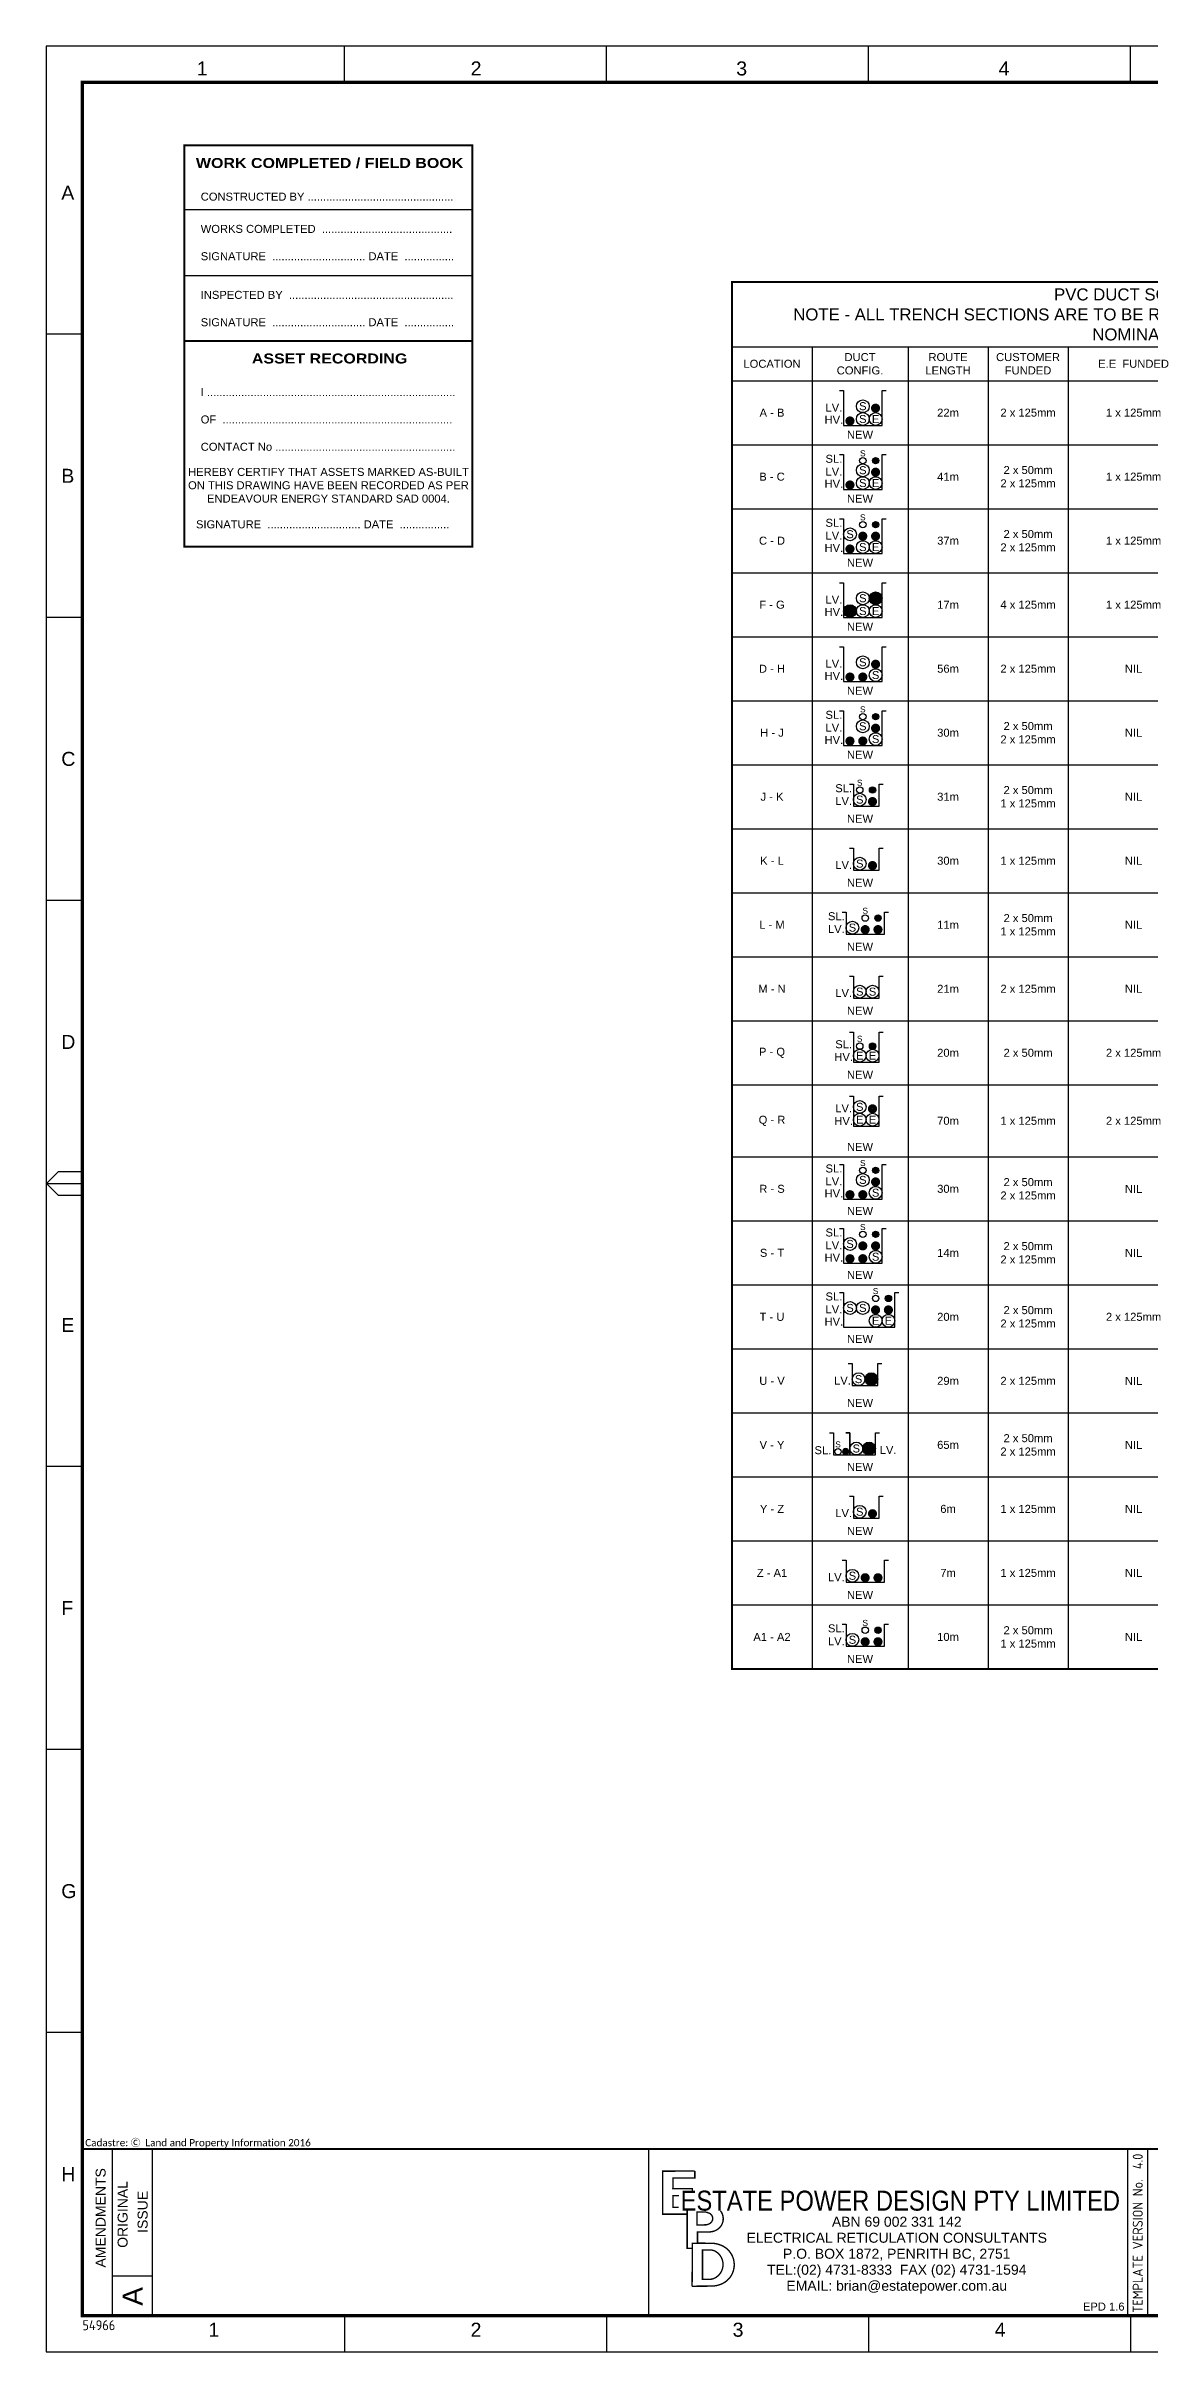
# Paper-space layout 'Retic (3)' of a CAD drawing. Header units: metres. Extents: x 12 to 816, y -5 to 571.
# Drawn here: x 12 to 288, y -5 to 571 of the extents above; entities that cross this region are included whole.
import ezdxf
from ezdxf.enums import TextEntityAlignment as Align

# ---------------------------------------------------------------- set-up
doc = ezdxf.new("R2010")
doc.units = ezdxf.units.M
doc.header["$LTSCALE"] = 0.7
doc.layers.get('0').update_dxf_attribs({"color": 6})
for name, color, linetype in [('_User Miscellaneous3', 11, 'Continuous'), ('Notes', 7, 'Continuous'), ('SupportsUG_SP_EXT', 7, 'Continuous')]:
    doc.layers.add(name, color=color, linetype=linetype)
doc.layers.add('_User Miscellaneous5', color=7, linetype='Continuous', lineweight=35)
doc.layers.get('SupportsUG_SP_EXT').off()
doc.styles.add('ARIAL', font='arial.ttf', dxfattribs={"height": 2})
doc.styles.add('iecISOCP', font='isocp.shx')
doc.styles.get("Standard").update_dxf_attribs({"font": 'arial.ttf'})
doc.styles.add('STYLE2', font='')
doc.styles.get('STYLE2').set_extended_font_data('Arial Black')

# ---------------------------------------------------------------- blocks, each defined once
blk = doc.blocks.new('A1_FRAME_TITLE')
at = {"layer": 'Notes', "linetype": 'Continuous'}
for p, q in [((53.96, 564.21), (53.96, 573.26)), ((119.47, 564.17), (119.47, 573.26)), ((184.98, 564.21), (184.98, 573.26)), ((250.49, 564.17), (250.49, 573.26)), ((-11.55, 501.22), (-20.59, 501.22)), ((-11.55, 430.47), (-20.59, 430.47)), ((-11.55, 359.72), (-20.59, 359.72)), ((-20.53, 288.97), (-17.53, 291.97)), ((-20.53, 288.97), (-11.55, 288.97)), ((-17.53, 285.97), (-20.53, 288.97)), ((-17.53, 291.97), (-11.55, 291.97)), ((-11.55, 285.97), (-17.53, 285.97)), ((-11.55, 218.22), (-20.59, 218.22)), ((-11.55, 147.47), (-20.59, 147.47)), ((-11.55, 76.72), (-20.59, 76.72)), ((53.96, 6.01), (53.96, -3.07)), ((119.47, 6.01), (119.47, -3.07)), ((184.98, 6.01), (184.98, -3.07)), ((250.49, 6.01), (250.49, -3.07))]:
    blk.add_line(p, q, dxfattribs=at)
at = {"layer": 'Notes', "color": 7, "linetype": 'Continuous'}
for p, q in [((-3.97, 5.97), (-3.97, 47.62)), ((6.03, 5.97), (6.03, 47.62)), ((254.74, 47.62), (254.74, 5.97)), ((-3.97, 15.97), (6.03, 15.97))]:
    blk.add_line(p, q, dxfattribs=at)
blk.add_lwpolyline([(-20.59, -3.07), (783.6, -3.07), (783.6, 573.26), (-20.59, 573.26)], close=True, dxfattribs=at)
at = {"layer": 'Notes', "color": 7, "linetype": 'Continuous', "const_width": 0.8}
blk.add_lwpolyline([(-11.55, 5.97), (774.56, 5.97), (774.56, 564.21), (-11.55, 564.21)], close=True, dxfattribs=at)
at = {"layer": 'Notes', "color": 7, "linetype": 'Continuous', "const_width": 0.5, "flags": 128}
blk.add_lwpolyline([(-11.55, 47.62), (774.56, 47.62)], dxfattribs=at)
at = {"layer": 'Notes', "color": 7}
blk.add_lwpolyline([(130.09, 47.62), (249.74, 47.62), (249.74, 5.97), (130.09, 5.97)], close=True, dxfattribs=at)
at = {"layer": 'Notes', "color": 7, "linetype": 'Continuous', "const_width": 0.35}
for points in [[(141.56, 42.12), (133.5, 42.1), (133.5, 31.35), (139.6, 31.35), (139.63, 32.07)], [(140.96, 37.22), (140.96, 37.71), (136.07, 37.71), (136.1, 40.38), (141.56, 40.38), (141.56, 42.12)], [(137.56, 33.08), (136.1, 33.09), (136.1, 35.95), (137.58, 35.96)], [(140.88, 13.34), (140.94, 22.8)], [(140.88, 13.34), (140.94, 22.8)]]:
    blk.add_lwpolyline(points, dxfattribs=at)
for points in [[(147.97, 32.19, -0.450066), (147.11, 27.46, -0.148283), (145.01, 26.92), (142.23, 26.87), (142.23, 24.09), (140.94, 24.09), (140.94, 22.8), (139.64, 22.8), (139.64, 32.19)], [(140.88, 13.34), (145.7, 13.37, 0.094119), (148.11, 13.84, 0.680737), (148.06, 23.61, 0.07457), (145.96, 24.08), (142.34, 24.11)]]:
    blk.add_lwpolyline(points, format="xyb", dxfattribs=at)
for points in [[(142.09, 31.9), (142.11, 28.65), (144.16, 28.68, 0.169964), (145.5, 29.16, 0.568878), (145.14, 31.6, 0.028232), (144.36, 31.87)], [(143.47, 15.07), (145.23, 15.07, 0.135336), (146.75, 15.49, 0.570377), (146.72, 22.06, 0.141047), (145.49, 22.38), (143.47, 22.38)]]:
    blk.add_lwpolyline(points, format="xyb", close=True, dxfattribs=at)
at = {"layer": 'Notes', "color": 7, "style": 'ARIAL'}
for s, p in [('1', (17.07, 565.92)), ('2', (85.52, 565.92)), ('3', (151.91, 565.92)), ('4', (217.49, 565.92)), ('A', (-16.8, 534.85)), ('B', (-16.8, 464.1)), ('C', (-16.8, 393.35)), ('D', (-16.8, 322.6)), ('E', (-16.8, 251.85)), ('F', (-16.8, 181.1)), ('G', (-16.8, 110.35)), ('H', (-16.8, 39.6)), ('1', (19.99, 0.72)), ('2', (85.5, 0.72)), ('3', (151.01, 0.72)), ('4', (216.52, 0.72))]:
    blk.add_text(s, height=3.5, dxfattribs=at).set_placement(p)
for s, height, p in [('AMENDMENTS', 2.5, (-5.72, 18.02)), ('ORIGINAL', 2.5, (-0.22, 22.94)), ('ISSUE', 2.5, (4.78, 26.69)), ('A', 5, (3.53, 8.47))]:
    blk.add_text(s, height=height, rotation=90, dxfattribs=at).set_placement(p)
at = {"layer": 'Notes', "color": 3, "style": 'iecISOCP'}
blk.add_text('TEMPLATE VERSION No.', height=2.5, rotation=90, dxfattribs=at).set_placement((252.27, 6.7), align=Align.MIDDLE_LEFT)
at = {"layer": 'Notes', "color": 7, "style": 'ARIAL'}
for s, p in [('ABN 69 002 331 142', (192.03, 28.21)), ('ELECTRICAL RETICULATION CONSULTANTS', (192.03, 24.21)), ('TEL:(02) 4731-8333  FAX (02) 4731-1594', (192.03, 16.21)), ('P.O. BOX 1872, PENRITH BC, 2751', (192.03, 20.21)), ('EMAIL: brian@estatepower.com.au', (192.03, 12.21))]:
    blk.add_text(s, height=2.5, rotation=360, dxfattribs=at).set_placement(p, align=Align.CENTER)
at = {"layer": 'Notes', "color": 7, "insert": (138, 37.23), "char_height": 5, "width": 182.4516, "attachment_point": 1, "rotation": 360, "style": 'ARIAL'}
blk.add_mtext('{\\W0.85;ESTATE POWER DESIGN PTY LIMITED}', dxfattribs=at)
at = {"layer": 'Notes', "color": 7, "insert": (248.97, 9.25), "char_height": 2, "width": 10.6241, "attachment_point": 3, "style": 'ARIAL'}
blk.add_mtext('EPD 1.6', dxfattribs=at)
at = {"layer": 'Notes', "color": 7}
blk.add_attdef('EPD_REF_NO', text='', height=5, dxfattribs=at).set_placement((739.57, 52.77), align=Align.CENTER)
at = {"layer": 'Notes', "color": 3, "style": 'iecISOCP', "flags": 8}
blk.add_attdef('VERSION_NO', text='', height=2.5, rotation=90, dxfattribs=at).set_placement((252.27, 44.54), align=Align.MIDDLE_CENTER)
at = {"layer": 'Notes', "color": 7, "style": 'ARIAL'}
for tag, p in [('CAP_NO', (463.39, 43.46)), ('IE_NUM', (463.26, 37.81)), ('REF_No_1', (285.45, 32.31)), ('REF_1', (307.01, 32.31)), ('GEN_WO', (391.91, 31.76)), ('HV_SWITCH', (463.67, 32.16)), ('REF_No_2', (285.45, 26.31)), ('REF_2', (307.01, 26.31)), ('OH_WO', (391.91, 25.81)), ('UBD_REF', (463.26, 25.83)), ('REF_No_3', (285.45, 20.31)), ('REF_3', (307.01, 20.31)), ('UG_WO', (391.91, 20.05)), ('GIS_MAP_No', (463.26, 20.04)), ('REF_No_4', (285.45, 14.31)), ('REF_4', (307.01, 14.31)), ('SUB_WO', (391.91, 13.81)), ('HV_OP_DIAG', (463.53, 14.2)), ('LGA', (463.15, 7.78))]:
    blk.add_attdef(tag, p, '', height=2, dxfattribs=at)
at = {"layer": 'Notes', "color": 7, "style": 'ARIAL', "width": 1.1}
for tag, p in [('T1', (634.58, 39.47)), ('T2', (634.58, 34.35)), ('T3', (634.58, 28.92)), ('T4', (634.58, 23.66)), ('T5', (634.58, 18.23)), ('T6', (634.58, 12.97))]:
    blk.add_attdef(tag, text='', height=3.5, dxfattribs=at).set_placement(p, align=Align.CENTER)
at = {"layer": 'Notes', "color": 7, "style": 'ARIAL'}
for tag, height, p in [('scale', 2, (517.96, 33.27)), ('DRAWN', 2, (517.96, 24.93)), ('REV', 5, (770.26, 17.1)), ('CHD', 2, (517.96, 8.93)), ('DESIGN', 2, (555.82, 9.15))]:
    blk.add_attdef(tag, text='', height=height, dxfattribs=at).set_placement(p, align=Align.CENTER)
blk.add_attdef('NUM', text='', height=7, dxfattribs=at).set_placement((742.57, 20.12), align=Align.MIDDLE_CENTER)
for tag, p in [('NS', (742.33, 8.12)), ('SHTS', (754.14, 8.12))]:
    blk.add_attdef(tag, text='', height=2, dxfattribs=at).set_placement(p, align=Align.MIDDLE)
at = {"layer": 'Notes', "style": 'iecISOCP'}
blk.add_attdef('ExportID', (-11.53, 2.35), '', height=2.5, dxfattribs=at)
at = {"layer": 'Notes', "style": 'iecISOCP', "flags": 1}
for tag, p in [('ProjectType', (-6.43, -26.84)), ('ProjectNumber', (2.95, -26.86)), ('DrawingNumber', (14.91, -26.85)), ('ProjectDescription', (26.96, -26.87)), ('ExportDate', (39.68, -26.83)), ('ExportUserName', (48.55, -26.84)), ('DesignerCompanyName', (60.88, -26.84)), ('ExportAreaOfInterest', (76.49, -26.86)), ('GIS_SUCCESS', (91.39, -26.82)), ('CAD_SUCCESS', (101.18, -26.83)), ('DEPOTCODE', (111.5, -26.92)), ('ExportCategories', (119.48, -26.84)), ('Comments', (133.78, -26.93)), ('EPD_-_VERSION_1.5', (141.2, -26.93))]:
    blk.add_attdef(tag, p, '', height=1, dxfattribs=at)
blk = doc.blocks.new('A$C30A46249')
at = {"color": 7, "lineweight": -3, "insert": (6.92, 4.97), "char_height": 1.79, "attachment_point": 7, "line_spacing_factor": 1.2}
blk.add_mtext('{\\fCalibri|b0|i0|c0|p34;\\C256;Cadastre: \\fMS Gothic|b0|i0|c128|p49;\\C250;\\c2236962;Ⓒ\\fMS Gothic|b0|i0|c0|p49; \\fCalibri|b0|i0|c0|p34;\\C256;Land and Property Information 2016}', dxfattribs=at)
blk = doc.blocks.new('A$C274A1714')
at = {"color": 7}
for p, q in [((11.87, -27.87), (83.87, -27.87)), ((11.87, -44.36), (83.87, -44.36))]:
    blk.add_line(p, q, dxfattribs=at)
at = {"color": 7, "const_width": 0.5}
blk.add_lwpolyline([(11.87, -61.46), (11.87, -11.87), (83.87, -11.87), (83.87, -60.73)], dxfattribs=at)
blk.add_lwpolyline([(83.87, -60.73), (83.87, -112.17), (11.87, -112.17), (11.87, -60.73)], close=True, dxfattribs=at)
at = {"color": 7, "style": 'STYLE2'}
for s, p in [('WORK COMPLETED / FIELD BOOK', (48.16, -16.27)), ('ASSET RECORDING', (48.16, -65.13))]:
    blk.add_text(s, height=2.5, dxfattribs=at).set_placement(p, align=Align.MIDDLE_CENTER)
at = {"color": 7, "style": 'ARIAL'}
for s, p in [('CONSTRUCTED BY ...............................................', (15.95, -25.68)), ('WORKS COMPLETED  ..........................................', (15.95, -33.74)), ('SIGNATURE  .............................. DATE  ................', (15.95, -40.57)), ('INSPECTED BY  .....................................................  ', (15.95, -50.23)), ('SIGNATURE  .............................. DATE  ................', (15.95, -57.07)), ('I ................................................................................', (15.95, -74.54)), ('OF  ..........................................................................', (15.95, -81.37)), ('CONTACT No ..........................................................', (15.95, -88.2)), ('SIGNATURE  .............................. DATE  ................', (14.76, -107.58))]:
    blk.add_text(s, height=2, dxfattribs=at).set_placement(p)
at = {"color": 7, "insert": (47.87, -96.83), "char_height": 2, "width": 72.0478, "attachment_point": 5, "style": 'ARIAL'}
blk.add_mtext('HEREBY CERTIFY THAT ASSETS MARKED AS-BUILT ON THIS DRAWING HAVE BEEN RECORDED AS PER ENDEAVOUR ENERGY STANDARD SAD 0004. ', dxfattribs=at)
blk = doc.blocks.new('*T146')
at = {"layer": '_User Miscellaneous5', "color": 0, "linetype": 'ByBlock', "lineweight": -2, "transparency": 16777216}
for p, q in [((0, 0), (206.4, 0)), ((0, 0), (0, -346.65)), ((206.4, 0), (206.4, -346.65)), ((0, -16.21), (206.4, -16.21)), ((20, -16.21), (20, -346.65)), ((44, -16.21), (44, -346.65)), ((64, -16.21), (64, -346.65)), ((84, -16.21), (84, -346.65)), ((116.77, -16.21), (116.77, -346.65)), ((149.35, -16.21), (149.35, -346.65)), ((174.35, -16.21), (174.35, -346.65)), ((0, -24.65), (206.4, -24.65)), ((0, -40.65), (206.4, -40.65)), ((0, -56.65), (206.4, -56.65)), ((0, -72.65), (206.4, -72.65)), ((0, -88.65), (206.4, -88.65)), ((0, -104.65), (206.4, -104.65)), ((0, -120.65), (206.4, -120.65)), ((0, -136.65), (206.4, -136.65)), ((0, -152.65), (206.4, -152.65)), ((0, -168.65), (206.4, -168.65)), ((0, -184.65), (206.4, -184.65)), ((0, -200.65), (206.4, -200.65)), ((0, -218.65), (206.4, -218.65)), ((0, -234.65), (206.4, -234.65)), ((0, -250.65), (206.4, -250.65)), ((0, -266.65), (206.4, -266.65)), ((0, -282.65), (206.4, -282.65)), ((0, -298.65), (206.4, -298.65)), ((0, -314.65), (206.4, -314.65)), ((0, -330.65), (206.4, -330.65)), ((0, -346.65), (206.4, -346.65))]:
    blk.add_line(p, q, dxfattribs=at)
at = {"layer": '_User Miscellaneous5', "color": 7, "transparency": 16777216}
for s, insert, char_height, width, attachment_point in [('PVC DUCT SCHEDULE\\PNOTE - ALL TRENCH SECTIONS ARE TO BE READ & VIEWED FROM NODE TO NODE AS\\PNOMINATED.', (103.2, -8.11), 3, 203.4036, 5), ('E.E REIMBURSEMENT RATE PER METRE', (133.06, -20.43), 2, 29.5818, 5), ('LOCATION', (10, -20.43), 2, 17, 5), ('DUCT\\PCONFIG.', (32, -20.43), 2, 21, 5), ('ROUTE\\PLENGTH', (54, -20.43), 2, 17, 5), ('CUSTOMER\\PFUNDED', (74, -20.43), 2, 17, 5), ('E.E  FUNDED ', (100.38, -20.43), 2, 29.7654, 5), ('ENDEAVOUR\\PREIMBURSED', (161.85, -20.43), 2, 22, 5), ('E.E EXISTING DUCT\\PUSAGE CHARGE', (190.38, -20.43), 2, 29.0564, 5), ('A - B', (10, -32.65), 2, 14, 5), ('22m', (54, -32.65), 2, 14, 5), ('2 x 125mm', (74, -32.65), 2, 14, 5), ('1 x 125mm', (100.38, -32.65), 2, 26.7654, 5), ('$23', (133.06, -32.65), 2, 26.5818, 5), ('22m = $506', (161.85, -32.65), 2, 19, 5), ('NIL', (190.38, -32.65), 2, 26.0564, 5), ('NEW', (32, -39.15), 2, 18, 8), ('2 x 50mm\\P2 x 125mm', (74, -48.65), 2, 14, 5), ('B - C', (10, -48.65), 2, 14, 5), ('41m', (54, -48.65), 2, 14, 5), ('1 x 125mm', (100.38, -48.65), 2, 26.7654, 5), ('$23', (133.06, -48.65), 2, 26.5818, 5), ('41m = $943', (161.85, -48.65), 2, 19, 5), ('NIL', (190.38, -48.65), 2, 26.0564, 5), ('NEW', (32, -55.15), 2, 18, 8), ('2 x 50mm\\P2 x 125mm', (74, -64.65), 2, 14, 5), ('$23', (133.06, -64.65), 2, 26.5818, 5), ('37m = $851', (161.85, -64.65), 2, 19, 5), ('C - D', (10, -64.65), 2, 14, 5), ('NEW', (32, -71.15), 2, 18, 8), ('37m', (54, -64.65), 2, 14, 5), ('1 x 125mm', (100.38, -64.65), 2, 26.7654, 5), ('NIL', (190.38, -64.65), 2, 26.0564, 5), ('F - G', (10, -80.65), 2, 14, 5), ('17m', (54, -80.65), 2, 14, 5), ('4 x 125mm', (74, -80.65), 2, 14, 5), ('1 x 125mm', (100.38, -80.65), 2, 26.7654, 5), ('$23', (133.06, -80.65), 2, 26.5818, 5), ('17m = $391', (161.85, -80.65), 2, 19, 5), ('NIL', (190.38, -80.65), 2, 26.0564, 5), ('NEW', (32, -87.15), 2, 18, 8), ('D - H', (10, -96.65), 2, 14, 5), ('56m', (54, -96.65), 2, 14, 5), ('2 x 125mm', (74, -96.65), 2, 14, 5), ('NIL', (100.38, -96.65), 2, 26.7654, 5), ('NIL', (133.06, -96.65), 2, 26.5818, 5), ('NIL', (161.85, -96.65), 2, 19, 5), ('NIL', (190.38, -96.65), 2, 26.0564, 5), ('NEW', (32, -103.15), 2, 18, 8), ('H - J', (10, -112.65), 2, 14, 5), ('30m', (54, -112.65), 2, 14, 5), ('2 x 50mm\\P2 x 125mm', (74, -112.65), 2, 14, 5), ('NIL', (100.38, -112.65), 2, 26.7654, 5), ('NIL', (133.06, -112.65), 2, 26.5818, 5), ('NIL', (161.85, -112.65), 2, 19, 5), ('NIL', (190.38, -112.65), 2, 26.0564, 5), ('NEW', (32, -119.15), 2, 18, 8), ('2 x 50mm\\P1 x 125mm', (74, -128.65), 2, 14, 5), ('J - K', (10, -128.65), 2, 14, 5), ('31m', (54, -128.65), 2, 14, 5), ('NIL', (100.38, -128.65), 2, 26.7654, 5), ('NIL', (133.06, -128.65), 2, 26.5818, 5), ('NIL', (161.85, -128.65), 2, 19, 5), ('NIL', (190.38, -128.65), 2, 26.0564, 5), ('NEW', (32, -135.15), 2, 18, 8), ('K - L', (10, -144.65), 2, 14, 5), ('30m', (54, -144.65), 2, 14, 5), ('1 x 125mm', (74, -144.65), 2, 14, 5), ('NIL', (100.38, -144.65), 2, 26.7654, 5), ('NIL', (133.06, -144.65), 2, 26.5818, 5), ('NIL', (161.85, -144.65), 2, 19, 5), ('NIL', (190.38, -144.65), 2, 26.0564, 5), ('NEW', (32, -151.15), 2, 18, 8), ('L - M', (10, -160.65), 2, 14, 5), ('11m', (54, -160.65), 2, 14, 5), ('2 x 50mm\\P1 x 125mm', (74, -160.65), 2, 14, 5), ('NIL', (100.38, -160.65), 2, 26.7654, 5), ('NIL', (133.06, -160.65), 2, 26.5818, 5), ('NIL', (161.85, -160.65), 2, 19, 5), ('NIL', (190.38, -160.65), 2, 26.0564, 5), ('NEW', (32, -167.15), 2, 18, 8), ('M - N', (10, -176.65), 2, 14, 5), ('21m', (54, -176.65), 2, 14, 5), ('2 x 125mm', (74, -176.65), 2, 14, 5), ('NIL', (100.38, -176.65), 2, 26.7654, 5), ('NIL', (133.06, -176.65), 2, 26.5818, 5), ('NIL', (161.85, -176.65), 2, 19, 5), ('NIL', (190.38, -176.65), 2, 26.0564, 5), ('NEW', (32, -183.15), 2, 18, 8), ('P - Q', (10, -192.65), 2, 14, 5), ('20m', (54, -192.65), 2, 14, 5), ('2 x 50mm', (74, -192.65), 2, 14, 5), ('2 x 125mm', (100.38, -192.65), 2, 26.7654, 5), ('$23', (133.06, -192.65), 2, 26.5818, 5), ('40m = $920', (161.85, -192.65), 2, 19, 5), ('NIL', (190.38, -192.65), 2, 26.0564, 5), ('NEW', (32, -199.15), 2, 18, 8), ('Q - R', (10, -209.65), 2, 14, 5), ('70m', (54, -209.65), 2, 14, 5), ('1 x 125mm', (74, -209.65), 2, 14, 5), ('2 x 125mm', (100.38, -209.65), 2, 26.7654, 5), ('$23', (133.06, -209.65), 2, 26.5818, 5), ('140m = $3,220', (161.85, -209.65), 2, 19, 5), ('NIL', (190.38, -209.65), 2, 26.0564, 5), ('NEW', (32, -217.15), 2, 18, 8), ('2 x 50mm\\P2 x 125mm', (74, -226.65), 2, 14, 5), ('R - S', (10, -226.65), 2, 14, 5), ('30m', (54, -226.65), 2, 14, 5), ('NIL', (100.38, -226.65), 2, 26.7654, 5), ('NIL', (133.06, -226.65), 2, 26.5818, 5), ('NIL', (161.85, -226.65), 2, 19, 5), ('NIL', (190.38, -226.65), 2, 26.0564, 5), ('NEW', (32, -233.15), 2, 18, 8), ('S - T', (10, -242.65), 2, 14, 5), ('14m', (54, -242.65), 2, 14, 5), ('2 x 50mm\\P2 x 125mm', (74, -242.65), 2, 14, 5), ('NIL', (100.38, -242.65), 2, 26.7654, 5), ('NIL', (133.06, -242.65), 2, 26.5818, 5), ('NIL', (161.85, -242.65), 2, 19, 5), ('NIL', (190.38, -242.65), 2, 26.0564, 5), ('NEW', (32, -249.15), 2, 18, 8), ('T - U', (10, -258.65), 2, 14, 5), ('20m', (54, -258.65), 2, 14, 5), ('2 x 50mm\\P2 x 125mm', (74, -258.65), 2, 14, 5), ('2 x 125mm', (100.38, -258.65), 2, 26.7654, 5), ('$23', (133.06, -258.65), 2, 26.5818, 5), ('40m = $920', (161.85, -258.65), 2, 19, 5), ('NIL', (190.38, -258.65), 2, 26.0564, 5), ('NEW', (32, -265.15), 2, 18, 8), ('U - V', (10, -274.65), 2, 14, 5), ('29m', (54, -274.65), 2, 14, 5), ('2 x 125mm', (74, -274.65), 2, 14, 5), ('NIL', (100.38, -274.65), 2, 26.7654, 5), ('NIL', (133.06, -274.65), 2, 26.5818, 5), ('NIL', (161.85, -274.65), 2, 19, 5), ('NIL', (190.38, -274.65), 2, 26.0564, 5), ('NEW', (32, -281.15), 2, 18, 8), ('2 x 50mm\\P2 x 125mm', (74, -290.65), 2, 14, 5), ('V - Y', (10, -290.65), 2, 14, 5), ('65m', (54, -290.65), 2, 14, 5), ('NIL', (100.38, -290.65), 2, 26.7654, 5), ('NIL', (133.06, -290.65), 2, 26.5818, 5), ('NIL', (161.85, -290.65), 2, 19, 5), ('NIL', (190.38, -290.65), 2, 26.0564, 5), ('NEW', (32, -297.15), 2, 18, 8), ('Y - Z', (10, -306.65), 2, 14, 5), ('NEW', (32, -313.15), 2, 18, 8), ('6m', (54, -306.65), 2, 14, 5), ('1 x 125mm', (74, -306.65), 2, 14, 5), ('NIL', (100.38, -306.65), 2, 26.7654, 5), ('NIL', (133.06, -306.65), 2, 26.5818, 5), ('NIL', (161.85, -306.65), 2, 19, 5), ('NIL', (190.38, -306.65), 2, 26.0564, 5), ('Z - A1', (10, -322.65), 2, 14, 5), ('7m', (54, -322.65), 2, 14, 5), ('1 x 125mm', (74, -322.65), 2, 14, 5), ('NIL', (100.38, -322.65), 2, 26.7654, 5), ('NIL', (133.06, -322.65), 2, 26.5818, 5), ('NIL', (161.85, -322.65), 2, 19, 5), ('NIL', (190.38, -322.65), 2, 26.0564, 5), ('NEW', (32, -329.15), 2, 18, 8), ('A1 - A2', (10, -338.65), 2, 14, 5), ('10m', (54, -338.65), 2, 14, 5), ('2 x 50mm\\P1 x 125mm', (74, -338.65), 2, 14, 5), ('NIL', (100.38, -338.65), 2, 26.7654, 5), ('NIL', (133.06, -338.65), 2, 26.5818, 5), ('NIL', (161.85, -338.65), 2, 19, 5), ('NIL', (190.38, -338.65), 2, 26.0564, 5), ('NEW', (32, -345.15), 2, 18, 8)]:
    blk.add_mtext(s, dxfattribs=dict(at, insert=insert, char_height=char_height, width=width, attachment_point=attachment_point))
blk = doc.blocks.new('*U141')
at = {"ltscale": 0.75, "const_width": 0.569, "flags": 128}
blk.add_lwpolyline([(-0.29, 0.56, 1), (0.28, 0.56, 1)], format="xyb", close=True, dxfattribs=at)
blk = doc.blocks.new('*U142')
blk.add_circle((0, 0.8), 0.8)
at = {"insert": (0, 0.8), "char_height": 1, "attachment_point": 5, "style": 'ARIAL'}
blk.add_mtext_dynamic_manual_height_columns('S', width=1.0176, gutter_width=10, heights=[0], dxfattribs=at)
blk = doc.blocks.new('DUCT_50_NEW')
blk.add_circle((0, 0.4), 0.4)
at = {"flags": 1}
blk.add_attdef('Z', (0, 0), '', height=0.2, dxfattribs=at)
at = {"flags": 9}
for tag, p in [('DUCT_CODE', (0, 0)), ('XSECT_TYPE', (0, -0.2)), ('STATE', (0, -0.6)), ('OWNED_BY', (0, -1.01)), ('OPERATED_BY', (0, -1.21)), ('FB_REFERENCE', (0, -0.4)), ('NOTES', (0, -0.8)), ('MAINTAINED_BY', (0, -1.42))]:
    blk.add_attdef(tag, text='', height=0.2, dxfattribs=at).set_placement(p, align=Align.MIDDLE_LEFT)
blk = doc.blocks.new('*U143')
blk.add_blockref('DUCT_50_NEW', (0, 0))
at = {"insert": (0, 1.31), "char_height": 0.75, "attachment_point": 5, "style": 'ARIAL'}
blk.add_mtext_dynamic_manual_height_columns('S', width=0.3953, gutter_width=10, heights=[0], dxfattribs=at)
blk = doc.blocks.new('CABLE_SMALL_NEW')
h = blk.add_hatch(color=256)
edge = h.paths.add_edge_path()
edge.add_arc((0, 0.4), 0.4, 0, 360)
blk.add_circle((0, 0.4), 0.4)
for tag, flags, p in [('COND_CODE', 9, (1.5, 0)), ('STATE', 9, (1.5, -0.4)), ('XSECT_SIZE', 9, (1.5, -0.6)), ('OWNED_BY', 9, (1.5, -1)), ('OPERATED_BY', 9, (1.5, -1.2)), ('Z', 1, (1.5, -1.6)), ('FB_REFERENCE', 9, (1.5, -0.2)), ('NOTES', 9, (1.5, -0.8)), ('MAINTAINED_BY', 9, (1.5, -1.4))]:
    blk.add_attdef(tag, text='', height=0.2, dxfattribs=dict(flags=flags)).set_placement(p, align=Align.MIDDLE_LEFT)
blk = doc.blocks.new('*U144')
for name in ['DUCT_50_NEW', 'CABLE_SMALL_NEW']:
    blk.add_blockref(name, (0, 0))
blk = doc.blocks.new('CABLE_LARGE_NEW')
h = blk.add_hatch(color=256)
edge = h.paths.add_edge_path()
edge.add_arc((0, 0.8), 0.8, 0, 360)
blk.add_circle((0, 0.8), 0.8)
for tag, flags, p in [('COND_CODE', 9, (1.5, 0)), ('STATE', 9, (1.5, -0.4)), ('XSECT_SIZE', 9, (1.5, -0.6)), ('OWNED_BY', 9, (1.5, -1)), ('OPERATED_BY', 9, (1.5, -1.2)), ('Z', 1, (1.5, -1.6)), ('FB_REFERENCE', 9, (1.5, -0.2)), ('NOTES', 9, (1.5, -0.8)), ('MAINTAINED_BY', 9, (1.5, -1.4))]:
    blk.add_attdef(tag, text='', height=0.2, dxfattribs=dict(flags=flags)).set_placement(p, align=Align.MIDDLE_LEFT)
blk = doc.blocks.new('*U145')
blk.add_circle((0, 0.8), 0.8)
blk.add_blockref('CABLE_LARGE_NEW', (0, 0))
blk = doc.blocks.new('*U152')
blk.add_circle((0, 0.8), 0.8)
at = {"insert": (0, 0.8), "char_height": 1, "attachment_point": 5, "style": 'ARIAL'}
blk.add_mtext_dynamic_manual_height_columns('E', width=1.8498, gutter_width=10, heights=[0], dxfattribs=at)

psp = doc.layouts.new('Retic (3)')

# ---------------------------------------------------------------- linework, layer by layer
at = {"layer": '_User Miscellaneous3', "flags": 128}
for points in [[(210.36, 484.75), (211.36, 484.75), (211.36, 476.05), (220.98, 476.05), (220.98, 484.75), (221.98, 484.75)], [(210.36, 468.75), (211.36, 468.75), (211.36, 460.05), (220.98, 460.05), (220.98, 468.75), (221.98, 468.75)], [(210.36, 452.75), (211.36, 452.75), (211.36, 444.05), (220.98, 444.05), (220.98, 452.75), (221.98, 452.75)], [(210.36, 436.75), (211.36, 436.75), (211.36, 428.05), (220.98, 428.05), (220.98, 436.75), (221.98, 436.75)], [(210.36, 420.75), (211.36, 420.75), (211.36, 412.05), (220.98, 412.05), (220.98, 420.75), (221.98, 420.75)], [(210.36, 404.75), (211.36, 404.75), (211.36, 396.05), (220.98, 396.05), (220.98, 404.75), (221.98, 404.75)], [(212.79, 386.42), (213.79, 386.42), (213.8, 380.92), (220.21, 380.92), (220.21, 386.42), (221.21, 386.42)], [(212.79, 370.42), (213.79, 370.42), (213.8, 364.92), (220.21, 364.92), (220.21, 370.42), (221.21, 370.42)], [(210.96, 354.42), (211.96, 354.42), (211.97, 348.92), (221.58, 348.92), (221.58, 354.42), (222.58, 354.42)], [(212.79, 338.42), (213.79, 338.42), (213.8, 332.92), (220.21, 332.92), (220.21, 338.42), (221.21, 338.42)], [(212.79, 324.42), (213.79, 324.42), (213.8, 316.92), (220.21, 316.92), (220.21, 324.42), (221.21, 324.42)], [(212.79, 308.42), (213.79, 308.42), (213.8, 300.92), (220.21, 300.92), (220.21, 308.42), (221.21, 308.42)], [(210.36, 291.36), (211.36, 291.36), (211.36, 282.66), (220.98, 282.66), (220.98, 291.36), (221.98, 291.36)], [(210.36, 275.36), (211.36, 275.36), (211.36, 266.66), (220.98, 266.66), (220.98, 275.36), (221.98, 275.36)], [(210.36, 259.36), (211.36, 259.36), (211.36, 250.66), (224.18, 250.66), (224.18, 259.36), (225.18, 259.36)], [(212.5, 241.57), (213.5, 241.57), (213.51, 236.07), (219.92, 236.07), (219.92, 241.57), (220.92, 241.57)], [(207.86, 224.23), (208.86, 224.23), (208.86, 218.73), (212.93, 218.73), (212.93, 224.23), (211.93, 224.23)], [(211.93, 224.23), (212.93, 224.23), (212.93, 218.73), (219.35, 218.73), (219.34, 224.23), (220.34, 224.23)], [(212.79, 208.42), (213.79, 208.42), (213.8, 202.92), (220.21, 202.92), (220.21, 208.42), (221.21, 208.42)], [(210.96, 192.42), (211.96, 192.42), (211.97, 186.92), (221.58, 186.92), (221.58, 192.42), (222.58, 192.42)], [(210.96, 176.42), (211.96, 176.42), (211.97, 170.92), (221.58, 170.92), (221.58, 176.42), (222.58, 176.42)]]:
    psp.add_lwpolyline(points, dxfattribs=at)
at = {"layer": '_User Miscellaneous5', "const_width": 0.5}
psp.add_lwpolyline([(183.46, 511.89), (389.86, 511.89), (389.86, 165.24), (183.46, 165.24)], close=True, dxfattribs=at)

# ---------------------------------------------------------------- block references
for name, p in [('A$C274A1714', (34.72, 557.92)), ('*T146', (183.46, 511.89))]:
    psp.add_blockref(name, p)
at = {"layer": '_User Miscellaneous3', "yscale": 2, "zscale": 2}
for name, p, xscale in [('*U142', (216.16, 479.25), 2), ('*U142', (216.16, 476.05), 2), ('*U152', (219.36, 476.05), 2), ('*U141', (219.36, 479.25), 2), ('*U141', (212.96, 476.05), 2), ('*U143', (216.16, 466.45), 2), ('*U144', (219.36, 466.45), 2), ('*U141', (212.96, 460.05), 2), ('*U142', (216.16, 463.25), 2), ('*U142', (216.16, 460.05), 2), ('*U152', (219.36, 460.05), 2), ('*U141', (219.36, 463.25), 2), ('*U142', (212.96, 447.25), 2), ('*U143', (216.16, 450.45), 2), ('*U144', (219.36, 450.45), 2), ('*U141', (212.96, 444.05), 2), ('*U142', (216.16, 444.05), 2), ('*U141', (216.16, 447.25), 2), ('*U152', (219.36, 444.05), 2), ('*U141', (219.36, 447.25), 2), ('*U142', (216.16, 431.25), 2), ('*U145', (219.36, 431.25), 2), ('*U145', (212.96, 428.05), 2), ('*U142', (216.16, 428.05), 2), ('*U152', (219.36, 428.05), 2), ('*U142', (216.16, 415.25), 2), ('*U142', (219.36, 412.05), 2), ('*U141', (219.36, 415.25), 2), ('*U141', (212.96, 412.05), 2), ('*U141', (216.16, 412.05), 2), ('*U143', (216.16, 402.45), 2), ('*U144', (219.36, 402.45), 2), ('*U141', (212.96, 396.05), 2), ('*U142', (216.16, 399.25), 2), ('*U141', (216.16, 396.05), 2), ('*U142', (219.36, 396.05), 2), ('*U141', (219.36, 399.25), 2), ('*U143', (215.39, 384.12), 2), ('*U142', (215.39, 380.92), 2), ('*U141', (218.59, 380.92), 2), ('*U144', (218.59, 384.12), 2), ('*U142', (215.39, 364.92), 2), ('*U141', (218.59, 364.92), 2), ('*U142', (213.56, 348.92), 2), ('*U143', (216.76, 352.12), 2), ('*U144', (219.96, 352.12), 2), ('*U141', (216.76, 348.92), 2), ('*U141', (219.96, 348.92), 2), ('*U142', (215.39, 332.92), 2), ('*U142', (218.59, 332.92), 2), ('*U143', (215.39, 320.12), 2), ('*U152', (215.39, 316.92), 2), ('*U152', (218.59, 316.92), 2), ('*U144', (218.59, 320.12), 2), ('*U142', (215.39, 304.12), 2), ('*U141', (218.59, 304.12), 2), ('*U152', (215.39, 300.92), 2), ('*U152', (218.59, 300.92), 2), ('*U142', (216.16, 285.86), 2), ('*U143', (216.16, 289.06), 2), ('*U144', (219.36, 289.06), 2), ('*U141', (212.96, 282.66), 2), ('*U141', (216.16, 282.66), 2), ('*U142', (219.36, 282.66), 2), ('*U141', (219.36, 285.86), 2), ('*U142', (212.96, 269.86), 2), ('*U141', (216.16, 269.86), 2), ('*U143', (216.16, 273.06), 2), ('*U141', (219.36, 269.86), 2), ('*U144', (219.36, 273.06), 2), ('*U141', (212.96, 266.66), 2), ('*U141', (216.16, 266.66), 2), ('*U142', (219.36, 266.66), 2), ('*U143', (219.36, 257.06), 2), ('*U142', (212.96, 253.86), 2), ('*U142', (216.16, 253.86), 2), ('*U152', (219.36, 250.66), 2), ('*U141', (219.36, 253.86), 2), ('*U152', (222.56, 250.66), 2), ('*U141', (222.56, 253.86), 2), ('*U144', (222.56, 257.06), 2), ('*U142', (215.1, 236.07), 2), ('*U145', (218.3, 236.07), 2), ('*U143', (209.96, 218.73), 2), ('*U144', (211.88, 218.73), -2), ('*U142', (214.53, 218.73), 2), ('*U145', (217.73, 218.73), 2), ('*U142', (215.39, 202.92), 2), ('*U141', (218.59, 202.92), 2), ('*U142', (213.56, 186.92), 2), ('*U141', (216.76, 186.92), 2), ('*U141', (219.96, 186.92), 2), ('*U142', (213.56, 170.92), 2), ('*U141', (216.76, 170.92), 2), ('*U143', (216.76, 174.12), 2), ('*U141', (219.96, 170.92), 2), ('*U144', (219.96, 174.12), 2)]:
    psp.add_blockref(name, p, dxfattribs=dict(at, xscale=xscale))
at = {"layer": 'Notes'}
psp.add_blockref('A$C30A46249', (14.87, 40.52), dxfattribs=at)
at = {"layer": 'SupportsUG_SP_EXT'}
ref = psp.add_blockref('A1_FRAME_TITLE', (32.61, -2.39), dxfattribs=at)
ref.add_attrib('ExportID', '54966', (21.09, -0.04), dxfattribs={"layer": 'Notes', "height": 2.5, "style": 'iecISOCP'})
ref.add_attrib('VERSION_NO', '4.0', dxfattribs={"layer": 'Notes', "color": 3, "height": 2.5, "rotation": 90, "style": 'iecISOCP'}).set_placement((284.88, 42.15), align=Align.MIDDLE_CENTER)

# ---------------------------------------------------------------- texts
at = {"layer": '_User Miscellaneous3', "color": 7, "char_height": 2, "attachment_point": 5, "style": 'ARIAL'}
for s, insert in [('HV.', (208.93, 477.46)), ('LV.', (208.93, 480.51)), ('SL.', (208.93, 467.71)), ('HV.', (208.93, 461.46)), ('LV.', (208.93, 464.51)), ('SL.', (208.93, 451.71)), ('HV.', (208.93, 445.46)), ('LV.', (208.93, 448.51)), ('LV.', (208.93, 432.51)), ('HV.', (208.93, 429.46)), ('LV.', (208.93, 416.51)), ('HV.', (208.93, 413.46)), ('SL.', (208.93, 403.71)), ('HV.', (208.93, 397.46)), ('LV.', (208.93, 400.51)), ('SL.', (211.37, 385.37)), ('LV.', (211.37, 382.18)), ('LV.', (211.37, 366.18)), ('SL.', (209.54, 353.37)), ('LV.', (209.54, 350.18)), ('LV.', (211.37, 334.18)), ('HV.', (211.37, 318.18)), ('SL.', (211.37, 321.37)), ('LV.', (211.37, 305.37)), ('HV.', (211.37, 302.18)), ('SL.', (208.93, 290.32)), ('HV.', (208.93, 284.08)), ('LV.', (208.93, 287.12)), ('SL.', (208.93, 274.32)), ('LV.', (208.93, 271.12)), ('HV.', (208.93, 268.08)), ('SL.', (208.93, 258.32)), ('LV.', (208.93, 255.12)), ('HV.', (208.93, 252.08)), ('LV.', (211.08, 237.33)), ('SL.', (206.19, 219.9)), ('LV.', (222.48, 219.99)), ('LV.', (211.37, 204.18)), ('LV.', (209.54, 188.18)), ('SL.', (209.54, 175.37)), ('LV.', (209.54, 172.18))]:
    psp.add_mtext_dynamic_manual_height_columns(s, width=3.9709, gutter_width=10, heights=[0], dxfattribs=dict(at, insert=insert))

doc.saveas('drawing.dxf')
